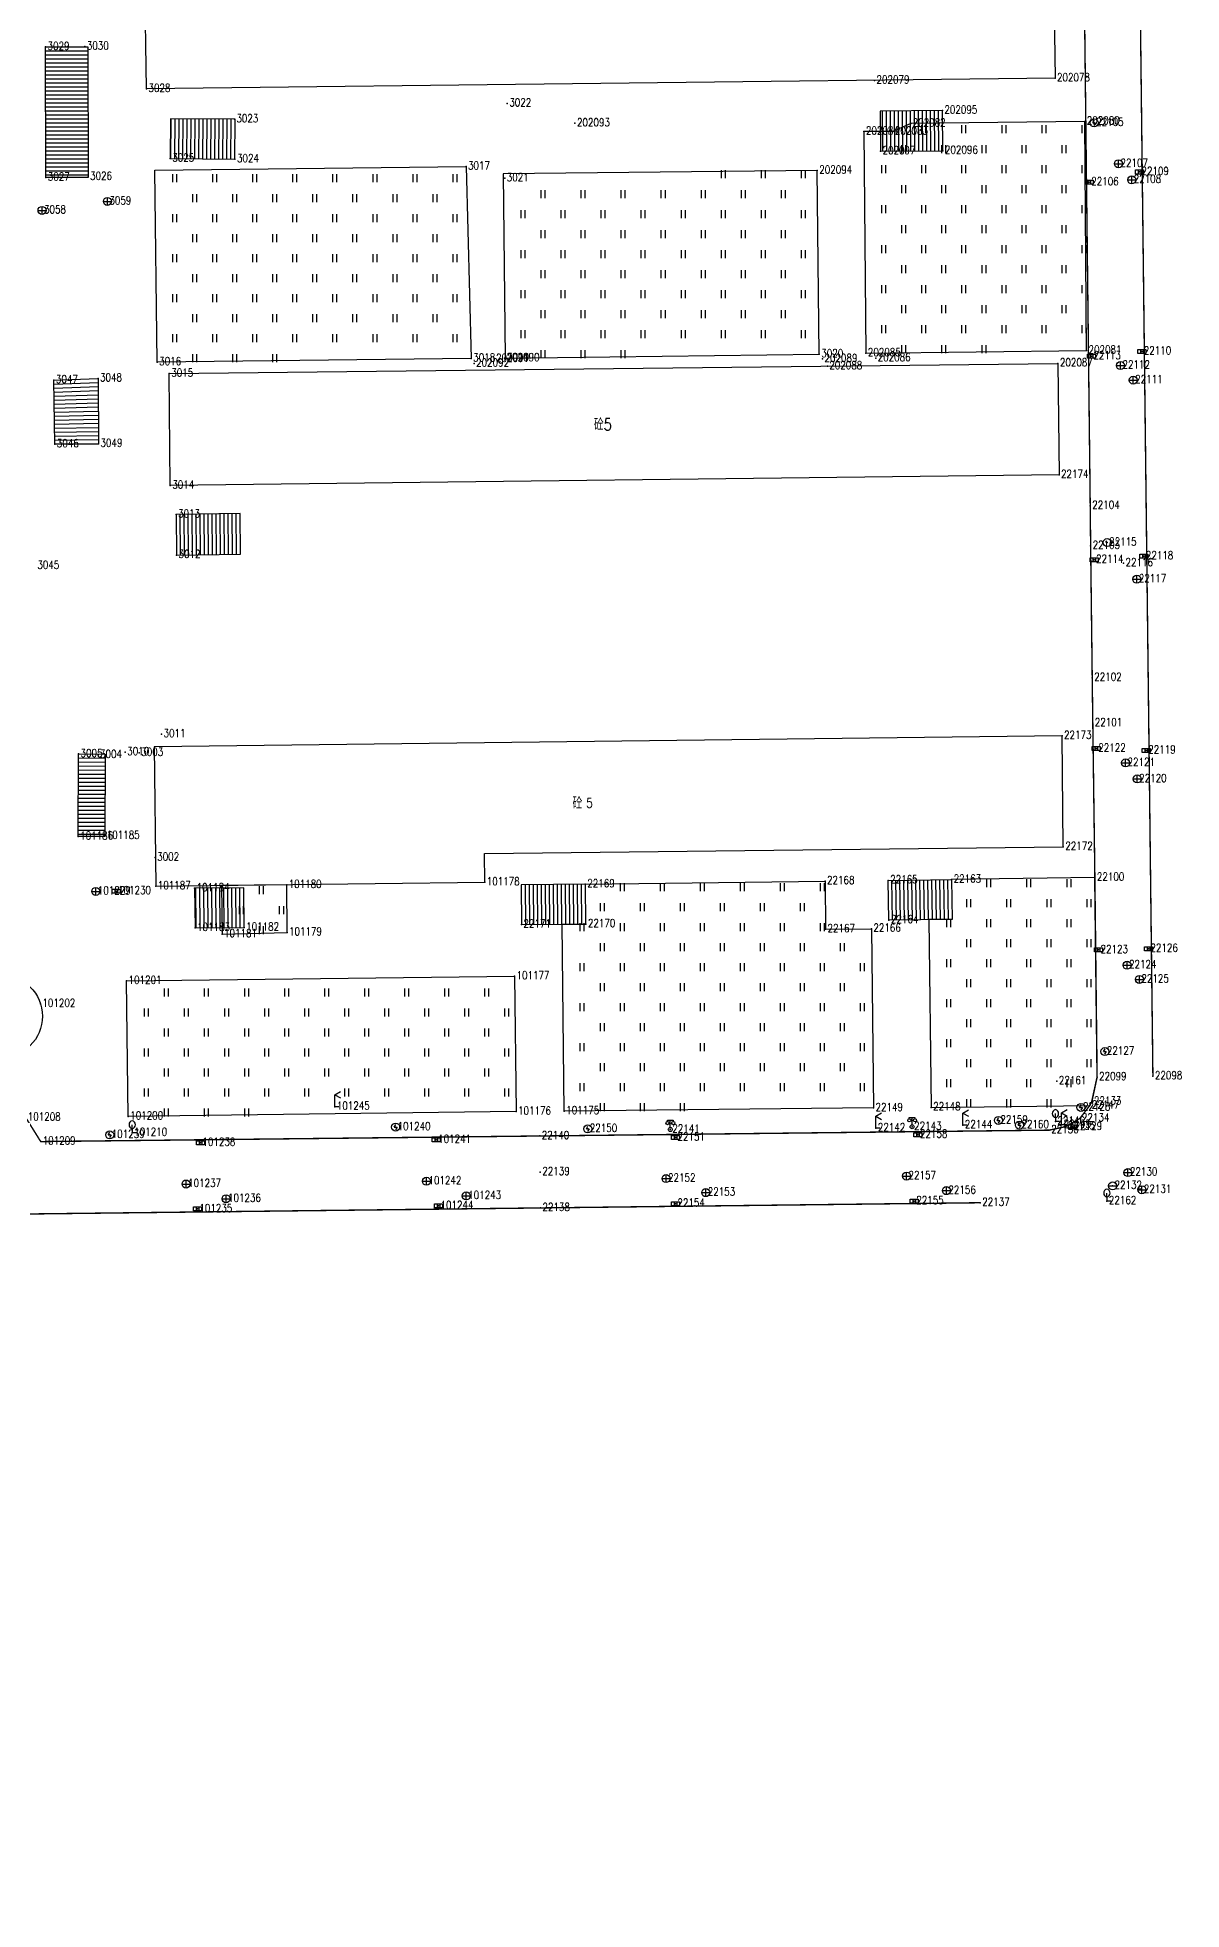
# Model space of a CAD drawing. Extents: x 953 to 1485, y 1110 to 1494.
# Drawn here: x 1342.5 to 1485.4, y 1109.8 to 1343.7 of the extents above; entities that cross this region are included whole.
import ezdxf
from ezdxf.enums import TextEntityAlignment as Align

# ---------------------------------------------------------------- set-up
doc = ezdxf.new("R2010")
doc.units = 0
doc.header["$LTSCALE"] = 0.5
doc.header["$PDSIZE"] = 0.2
doc.layers.get('0').update_dxf_attribs({"linetype": 'CONTINUOUS'})
doc.layers.add('ASSIST', color=7, linetype='CONTINUOUS', plot=False)
for name, color, linetype in [('DLDW', 11, 'CONTINUOUS'), ('DLSS', 4, 'CONTINUOUS'), ('GXYZ', 2, 'CONTINUOUS'), ('JMD', 6, 'CONTINUOUS'), ('ZBTZ', 3, 'CONTINUOUS'), ('ZDH', 1, 'CONTINUOUS')]:
    doc.layers.add(name, color=color, linetype=linetype)
doc.styles.add('HZ', font='rs.shx', dxfattribs={"width": 0.8, "bigfont": 'hztxt.shx'})
doc.linetypes.add('1161', pattern='A,0,[149,AAA.SHX,S=0.15,R=0,X=0,Y=0],-1.6', length=1.6)

# ---------------------------------------------------------------- blocks, each defined once
blk = doc.blocks.new('gc097')
for p, q in [((-0.7, 2), (-0.7, 2.3)), ((-0.7, 2.3), (0.7, 2.3)), ((0, 0.5), (0, 2.3)), ((0.7, 2.3), (0.7, 2))]:
    blk.add_line(p, q)
for centre, radius in [((-0.7, 1.6), 0.4), ((0, 0), 0.5), ((0.73, 1.6), 0.4)]:
    blk.add_circle(centre, radius)
blk = doc.blocks.new('gc143')
for p, q in [((0, 1), (0, 2)), ((0, 1), (0, 0)), ((1, 0), (0, 0))]:
    blk.add_line(p, q)
for centre, start, end in [((0.225, 2), 102.68038, 257.31962), ((-0.225, 2), 282.68038, 77.31962)]:
    blk.add_arc(centre, 1.025, start, end)
blk = doc.blocks.new('gc052')
for p, q in [((0, 3), (1.39, 3.8)), ((0, 3), (1.39, 2.2)), ((0, 0), (0, 3)), ((1, 0), (0, 0))]:
    blk.add_line(p, q)
blk = doc.blocks.new('gc042')
blk.add_line((-1, 0), (1, 0))
blk.add_circle((0, 0), 1)
blk = doc.blocks.new('gc041')
for p, q in [((-1, 0.5), (1, 0.5)), ((-1, -0.5), (-1, 0.5)), ((-0.33, 0.5), (-0.33, -0.5)), ((0.33, 0.5), (0.33, -0.5)), ((1, 0.5), (1, -0.5)), ((1, -0.5), (-1, -0.5))]:
    blk.add_line(p, q)
blk = doc.blocks.new('gc043')
for p, q in [((-1, 0), (1, 0)), ((0, -1), (0, 1))]:
    blk.add_line(p, q)
blk.add_circle((0, 0), 1)
blk = doc.blocks.new('gc050')
for p, q in [((-0.35, 0), (0.05, 0.69)), ((-0.35, 0), (0.35, 0)), ((0.35, 0), (-0.06, -0.69))]:
    blk.add_line(p, q)
blk.add_circle((0, 0), 1)
blk = doc.blocks.new('gc188')
blk.add_circle((0, 0), 1)
blk = doc.blocks.new('gc323')
at = {"flags": 128}
for points in [[(-0.5, 0), (-0.5, 2)], [(0.5, 0), (0.5, 2)]]:
    blk.add_lwpolyline(points, dxfattribs=at)

msp = doc.modelspace()

# ---------------------------------------------------------------- linework, layer by layer
at = {"layer": 'ASSIST', "linetype": 'Continuous', "flags": 128}
for points in [[(1343.55, 1326.22), (1343.52, 1342.53), (1348.8, 1342.54), (1348.83, 1326.23)], [(1359.1, 1328.58), (1367.18, 1328.5), (1367.22, 1333.49), (1359.14, 1333.56)], [(1447.83, 1329.5), (1455.62, 1329.56), (1455.58, 1334.57), (1447.79, 1334.52)], [(1344.67, 1292.89), (1344.56, 1300.9), (1350.07, 1301.11), (1350.11, 1292.94)], [(1359.88, 1279.04), (1367.88, 1279.14), (1367.82, 1284.21), (1359.82, 1284.12)], [(1347.59, 1243.86), (1347.64, 1254.18), (1350.95, 1254.16), (1350.91, 1243.85)], [(1362.19, 1232.44), (1368.32, 1232.5), (1368.27, 1237.45), (1362.14, 1237.4)], [(1402.96, 1232.88), (1411.02, 1232.93), (1410.98, 1237.9), (1402.93, 1237.84)], [(1448.78, 1238.39), (1456.71, 1238.49), (1456.77, 1233.52), (1448.84, 1233.43)]]:
    msp.add_lwpolyline(points, close=True, dxfattribs=at)
at = {"layer": 'DLSS', "linetype": 'Continuous', "const_width": 0.175, "flags": 128}
for points in [[(1480.04, 1455.48), (1480.28, 1433.69), (1479.59, 1405.43), (1481.85, 1213.92)], [(1473.21, 1355.64), (1474.02, 1285.2), (1474.07, 1280.2), (1474.27, 1263.71), (1474.34, 1258.03), (1474.6, 1238.74), (1474.88, 1213.81), (1474.23, 1210.75), (1473.97, 1210.26), (1472.73, 1208.65), (1470.95, 1207.62), (1468.9, 1207.18), (1405.25, 1206.45), (1342.91, 1205.75), (1341.04, 1208.75)], [(1460.28, 1198.11), (1405.34, 1197.46), (1185.35, 1194.86), (1181.21, 1194.7), (1178.12, 1194.63), (1169.91, 1193.95), (1160.64, 1192.83), (1153.46, 1191.63), (1141.84, 1189.13), (1126.8, 1184.82), (1111.38, 1179.02), (1097.35, 1172.43), (1084.6, 1165.25), (1072.9, 1158.29), (1053.39, 1146.69), (1039.51, 1138.39), (1032.84, 1134.46), (1024.77, 1130.12), (1023.39, 1129.44), (1014.66, 1125.38), (996.71, 1118.23), (983.05, 1114.36), (961.33, 1109.88)]]:
    msp.add_lwpolyline(points, dxfattribs=at)
at = {"layer": 'JMD', "linetype": 'Continuous'}
for p, q in [((1343.52, 1342.53), (1348.8, 1342.54)), ((1343.55, 1326.22), (1343.52, 1342.53)), ((1343.52, 1342.03), (1348.8, 1342.04)), ((1343.52, 1341.53), (1348.8, 1341.54)), ((1343.52, 1341.03), (1348.8, 1341.04)), ((1343.52, 1340.53), (1348.8, 1340.54)), ((1348.8, 1342.54), (1348.83, 1326.23)), ((1343.53, 1340.03), (1348.8, 1340.04)), ((1343.53, 1339.53), (1348.8, 1339.54)), ((1343.53, 1339.03), (1348.8, 1339.04)), ((1343.53, 1338.53), (1348.8, 1338.54)), ((1343.53, 1338.03), (1348.81, 1338.04)), ((1343.53, 1337.53), (1348.81, 1337.54)), ((1343.53, 1337.03), (1348.81, 1337.04)), ((1343.53, 1336.53), (1348.81, 1336.54)), ((1343.53, 1336.03), (1348.81, 1336.04)), ((1343.53, 1335.53), (1348.81, 1335.54)), ((1343.53, 1335.03), (1348.81, 1335.04)), ((1343.54, 1334.53), (1348.81, 1334.54)), ((1343.54, 1334.03), (1348.81, 1334.04)), ((1343.54, 1333.53), (1348.81, 1333.54)), ((1367.22, 1333.49), (1359.14, 1333.56)), ((1359.18, 1328.57), (1359.22, 1333.56)), ((1359.68, 1328.57), (1359.72, 1333.56)), ((1360.18, 1328.57), (1360.22, 1333.55)), ((1360.68, 1328.56), (1360.72, 1333.55)), ((1361.18, 1328.56), (1361.22, 1333.54)), ((1361.68, 1328.55), (1361.72, 1333.54)), ((1362.18, 1328.55), (1362.22, 1333.53)), ((1362.68, 1328.54), (1362.72, 1333.53)), ((1363.18, 1328.54), (1363.22, 1333.52)), ((1363.68, 1328.53), (1363.72, 1333.52)), ((1364.18, 1328.53), (1364.22, 1333.52)), ((1364.68, 1328.52), (1364.72, 1333.51)), ((1365.18, 1328.52), (1365.22, 1333.51)), ((1365.68, 1328.51), (1365.72, 1333.5)), ((1366.18, 1328.51), (1366.22, 1333.5)), ((1366.68, 1328.51), (1366.72, 1333.49)), ((1367.18, 1328.5), (1367.22, 1333.49)), ((1455.58, 1334.57), (1447.79, 1334.52)), ((1448.12, 1329.5), (1448.08, 1334.52)), ((1448.62, 1329.5), (1448.58, 1334.52)), ((1449.12, 1329.51), (1449.08, 1334.52)), ((1449.62, 1329.51), (1449.58, 1334.53)), ((1450.12, 1329.51), (1450.08, 1334.53)), ((1450.62, 1329.52), (1450.58, 1334.54)), ((1451.12, 1329.52), (1451.08, 1334.54)), ((1451.62, 1329.53), (1451.58, 1334.54)), ((1452.12, 1329.53), (1452.08, 1334.55)), ((1452.62, 1329.53), (1452.58, 1334.55)), ((1453.12, 1329.54), (1453.08, 1334.55)), ((1453.62, 1329.54), (1453.58, 1334.56)), ((1454.12, 1329.54), (1454.08, 1334.56)), ((1454.62, 1329.55), (1454.58, 1334.57)), ((1455.12, 1329.55), (1455.08, 1334.57)), ((1455.62, 1329.56), (1455.58, 1334.57)), ((1343.54, 1333.03), (1348.81, 1333.04)), ((1343.54, 1332.53), (1348.81, 1332.54)), ((1343.54, 1332.03), (1348.82, 1332.04)), ((1343.54, 1331.53), (1348.82, 1331.54)), ((1343.54, 1331.03), (1348.82, 1331.04)), ((1343.54, 1330.53), (1348.82, 1330.54)), ((1343.54, 1330.03), (1348.82, 1330.04)), ((1343.54, 1329.53), (1348.82, 1329.54)), ((1343.55, 1329.03), (1348.82, 1329.04)), ((1447.83, 1329.5), (1455.62, 1329.56)), ((1343.55, 1328.53), (1348.82, 1328.54)), ((1343.55, 1328.03), (1348.82, 1328.04)), ((1343.55, 1327.53), (1348.82, 1327.54)), ((1343.55, 1327.03), (1348.82, 1327.04)), ((1343.55, 1326.53), (1348.83, 1326.54)), ((1359.1, 1328.58), (1367.18, 1328.5)), ((1344.56, 1300.9), (1350.07, 1301.11)), ((1344.67, 1292.89), (1344.56, 1300.9)), ((1344.57, 1300.4), (1350.08, 1300.6)), ((1350.07, 1301.11), (1350.11, 1292.94)), ((1344.57, 1299.9), (1350.08, 1300.09)), ((1344.58, 1299.4), (1350.08, 1299.58)), ((1344.59, 1298.9), (1350.08, 1299.07)), ((1344.6, 1298.4), (1350.09, 1298.56)), ((1344.6, 1297.9), (1350.09, 1298.05)), ((1344.61, 1297.4), (1350.09, 1297.54)), ((1344.62, 1296.9), (1350.09, 1297.03)), ((1344.62, 1296.4), (1350.1, 1296.52)), ((1344.63, 1295.9), (1350.1, 1296.01)), ((1344.64, 1295.4), (1350.1, 1295.5)), ((1344.65, 1294.9), (1350.1, 1294.99)), ((1344.65, 1294.4), (1350.11, 1294.48)), ((1344.66, 1293.9), (1350.11, 1293.97)), ((1344.67, 1293.4), (1350.11, 1293.46)), ((1344.67, 1292.9), (1350.11, 1292.95)), ((1367.82, 1284.21), (1359.82, 1284.12)), ((1360.38, 1279.05), (1360.32, 1284.12)), ((1360.88, 1279.06), (1360.82, 1284.13)), ((1361.38, 1279.06), (1361.32, 1284.13)), ((1361.88, 1279.07), (1361.82, 1284.14)), ((1362.38, 1279.07), (1362.32, 1284.15)), ((1362.88, 1279.08), (1362.82, 1284.15)), ((1363.38, 1279.09), (1363.32, 1284.16)), ((1363.88, 1279.09), (1363.82, 1284.16)), ((1364.38, 1279.1), (1364.32, 1284.17)), ((1364.88, 1279.1), (1364.82, 1284.18)), ((1365.38, 1279.11), (1365.32, 1284.18)), ((1365.88, 1279.11), (1365.82, 1284.19)), ((1366.38, 1279.12), (1366.32, 1284.19)), ((1366.88, 1279.13), (1366.82, 1284.2)), ((1367.38, 1279.13), (1367.32, 1284.21)), ((1367.88, 1279.14), (1367.82, 1284.21)), ((1359.88, 1279.04), (1367.88, 1279.14)), ((1347.59, 1243.86), (1347.64, 1254.18)), ((1347.64, 1254.18), (1350.95, 1254.16)), ((1350.95, 1254.16), (1350.91, 1243.85)), ((1347.63, 1253.18), (1350.95, 1253.16)), ((1347.63, 1252.68), (1350.95, 1252.66)), ((1347.63, 1252.18), (1350.95, 1252.16)), ((1347.63, 1251.68), (1350.94, 1251.66)), ((1347.64, 1253.68), (1350.95, 1253.66)), ((1347.61, 1249.18), (1350.93, 1249.16)), ((1347.62, 1251.18), (1350.94, 1251.16)), ((1347.62, 1250.68), (1350.94, 1250.66)), ((1347.62, 1250.18), (1350.94, 1250.16)), ((1347.62, 1249.68), (1350.93, 1249.66)), ((1347.61, 1248.68), (1350.93, 1248.66)), ((1347.61, 1248.18), (1350.93, 1248.16)), ((1347.61, 1247.68), (1350.92, 1247.66)), ((1347.61, 1247.18), (1350.92, 1247.16)), ((1347.59, 1244.68), (1350.91, 1244.66)), ((1347.6, 1246.68), (1350.92, 1246.66)), ((1347.6, 1246.18), (1350.92, 1246.16)), ((1347.6, 1245.68), (1350.91, 1245.66)), ((1347.6, 1245.18), (1350.91, 1245.16)), ((1347.59, 1244.18), (1350.91, 1244.16)), ((1368.27, 1237.45), (1362.14, 1237.4)), ((1367.32, 1232.49), (1367.27, 1237.44)), ((1367.82, 1232.49), (1367.77, 1237.45)), ((1368.32, 1232.5), (1368.27, 1237.45)), ((1410.98, 1237.9), (1402.93, 1237.84)), ((1403.02, 1232.88), (1402.98, 1237.84)), ((1403.52, 1232.88), (1403.48, 1237.85)), ((1404.02, 1232.88), (1403.98, 1237.85)), ((1404.52, 1232.89), (1404.48, 1237.85)), ((1405.02, 1232.89), (1404.98, 1237.86)), ((1405.52, 1232.89), (1405.48, 1237.86)), ((1406.02, 1232.9), (1405.98, 1237.87)), ((1406.52, 1232.9), (1406.48, 1237.87)), ((1407.02, 1232.9), (1406.98, 1237.87)), ((1407.52, 1232.91), (1407.48, 1237.88)), ((1408.02, 1232.91), (1407.98, 1237.88)), ((1408.52, 1232.92), (1408.48, 1237.88)), ((1409.02, 1232.92), (1408.98, 1237.89)), ((1409.52, 1232.92), (1409.48, 1237.89)), ((1410.02, 1232.93), (1409.98, 1237.89)), ((1410.52, 1232.93), (1410.48, 1237.9)), ((1411.02, 1232.93), (1410.98, 1237.9)), ((1448.78, 1238.39), (1456.71, 1238.49)), ((1449.21, 1238.4), (1449.27, 1233.43)), ((1449.71, 1238.4), (1449.77, 1233.44)), ((1450.21, 1238.41), (1450.27, 1233.44)), ((1450.71, 1238.42), (1450.77, 1233.45)), ((1451.21, 1238.42), (1451.27, 1233.45)), ((1451.71, 1238.43), (1451.77, 1233.46)), ((1452.21, 1238.43), (1452.27, 1233.47)), ((1452.71, 1238.44), (1452.77, 1233.47)), ((1453.21, 1238.45), (1453.27, 1233.48)), ((1453.71, 1238.45), (1453.77, 1233.49)), ((1454.21, 1238.46), (1454.27, 1233.49)), ((1454.71, 1238.46), (1454.77, 1233.5)), ((1455.21, 1238.47), (1455.27, 1233.5)), ((1455.71, 1238.48), (1455.77, 1233.51)), ((1456.21, 1238.48), (1456.27, 1233.52)), ((1456.71, 1238.49), (1456.77, 1233.52)), ((1362.32, 1232.44), (1362.27, 1237.4)), ((1362.82, 1232.45), (1362.77, 1237.4)), ((1363.32, 1232.45), (1363.27, 1237.41)), ((1363.82, 1232.46), (1363.77, 1237.41)), ((1364.32, 1232.46), (1364.27, 1237.42)), ((1364.82, 1232.47), (1364.77, 1237.42)), ((1365.32, 1232.47), (1365.27, 1237.42)), ((1365.82, 1232.48), (1365.77, 1237.43)), ((1366.32, 1232.48), (1366.27, 1237.43)), ((1366.82, 1232.48), (1366.77, 1237.44)), ((1402.96, 1232.88), (1411.02, 1232.93)), ((1456.77, 1233.52), (1448.84, 1233.43)), ((1362.19, 1232.44), (1368.32, 1232.5))]:
    msp.add_line(p, q, dxfattribs=at)
at = {"layer": 'JMD', "linetype": 'Continuous', "flags": 128}
msp.add_lwpolyline([(1469.42, 1352.51), (1469.62, 1338.61), (1356.12, 1337.29), (1355.93, 1351.18)], close=True, dxfattribs=at)
for points, elevation in [([(1469.98, 1302.99), (1470.12, 1289.05), (1359.1, 1287.72), (1358.97, 1301.72)], 14.28), ([(1357.29, 1237.66), (1398.38, 1238.15), (1398.34, 1241.73), (1470.66, 1242.58), (1470.5, 1256.46), (1357.08, 1255.08)], 10.66)]:
    msp.add_lwpolyline(points, close=True, dxfattribs=dict(at, elevation=elevation))
at = {"layer": 'ZBTZ', "linetype": '1161', "flags": 128}
for points, elevation in [([(1445.99, 1304.25), (1473.56, 1304.59), (1473.34, 1333.22), (1451.59, 1332.97), (1449.38, 1331.94), (1445.75, 1331.94)], 13.81), ([(1396.04, 1327.59), (1396.69, 1303.6), (1357.46, 1303.14), (1357.17, 1327.13)], 13.97), ([(1365.56, 1231.68), (1373.68, 1231.89), (1373.64, 1237.82), (1365.51, 1237.76)], 10.21), ([(1440.89, 1238.3), (1440.95, 1232.3), (1446.68, 1232.35), (1446.95, 1209.95), (1408.31, 1209.56), (1408.07, 1232.9), (1411.02, 1232.93), (1410.98, 1237.9)], 13.62), ([(1402.1, 1226.42), (1402.29, 1209.5), (1353.84, 1208.89), (1353.64, 1225.84)], 10.39)]:
    msp.add_lwpolyline(points, close=True, dxfattribs=dict(at, elevation=elevation))
for points in [[(1400.93, 1303.64), (1440.17, 1304.13), (1439.92, 1327.08), (1400.69, 1326.66)], [(1454.15, 1210.03), (1473.97, 1210.26), (1474.23, 1210.75), (1474.88, 1213.81), (1474.6, 1238.74), (1456.71, 1238.49), (1456.77, 1233.52), (1453.87, 1233.49)]]:
    msp.add_lwpolyline(points, close=True, dxfattribs=at)
at = {"layer": 'ZBTZ', "linetype": '1161'}
msp.add_circle((1337.95, 1221.41, 10.31), 5.17, dxfattribs=at)
at = {"layer": 'ZDH', "linetype": 'Continuous'}
for p in [(1343.52, 1342.53, 19.72), (1348.42, 1342.58, 19.71), (1447.07, 1338.33, 14.33), (1469.62, 1338.61, 14.33), (1356.12, 1337.29, 14.31), (1367.1, 1333.49, 14.25), (1401.2, 1335.47, 14.3), (1455.55, 1334.57, 14.29), (1409.65, 1332.99, 17.13), (1445.75, 1331.96, 14.01), (1449.38, 1331.94, 13.94), (1451.59, 1332.97, 14.05), (1473.34, 1333.22, 13.79), (1474.51, 1333.04, 13.67), (1447.83, 1329.5, 13.93), (1455.62, 1329.56, 13.95), (1359.1, 1328.58, 14.04), (1367.18, 1328.5, 14.02), (1396.04, 1327.59, 13.97), (1439.92, 1327.08, 14.29), (1477.55, 1327.93, 13.66), (1480.17, 1326.9, 13.61), (1343.55, 1326.22, 14.01), (1348.83, 1326.31, 14.02), (1400.88, 1326.12, 14.05), (1473.9, 1325.61, 13.62), (1479.2, 1325.92, 13.65), (1343.07, 1322.1, 13.94), (1351.24, 1323.23, 13.95), (1357.46, 1303.14, 14.38), (1396.69, 1303.6, 14.37), (1397.05, 1302.96, 14.36), (1399.54, 1303.55, 14.26), (1400.86, 1303.65, 14.37), (1400.93, 1303.64, 14.37), (1440.17, 1304.13, 14.36), (1440.57, 1303.54, 14.38), (1445.99, 1304.25, 13.81), (1447.22, 1303.64, 14.27), (1469.98, 1302.99, 14.28), (1473.56, 1304.59, 13.68), (1474.16, 1303.89, 13.5), (1480.46, 1304.49, 13.51), (1344.56, 1300.9, 14.28), (1350.07, 1301.11, 14.28), (1358.97, 1301.72, 14.26), (1441.18, 1302.64, 14.29), (1477.8, 1302.72, 13.57), (1479.39, 1300.89, 13.53), (1344.67, 1292.89, 14.41), (1350.11, 1292.94, 14.41), (1470.12, 1289.05, 14.27), (1359.1, 1287.72, 14.26), (1474.02, 1285.2, 13.44), (1359.82, 1284.12, 14.26), (1474.07, 1280.2, 13.41), (1476.14, 1280.6, 13.43), (1359.88, 1279.04, 14.26), (1474.5, 1278.45, 13.39), (1478.18, 1278.02, 13.44), (1480.72, 1278.9, 13.4), (1479.84, 1276.02, 13.4), (1474.27, 1263.71, 13.33), (1358.01, 1256.65, 14.39), (1470.5, 1256.46, 14.28), (1474.34, 1258.03, 13.3), (1347.64, 1254.18, 14.24), (1350.07, 1254.05, 14.24), (1353.47, 1254.42, 14.26), (1355.22, 1254.32, 14.26), (1474.78, 1254.86, 13.29), (1481.02, 1254.62, 13.27), (1478.43, 1253.07, 13.31), (1479.89, 1251.06, 13.29), (1347.59, 1243.86, 10.21), (1350.91, 1243.95, 10.24), (1470.66, 1242.58, 14.29), (1357.21, 1241.23, 14.26), (1357.29, 1237.66, 10.66), (1373.64, 1237.82, 10.62), (1398.38, 1238.15, 10.67), (1410.94, 1237.9, 12.56), (1440.89, 1238.3, 13.62), (1448.78, 1238.39, 14.27), (1456.71, 1238.49, 13.84), (1474.6, 1238.74, 13.21), (1349.79, 1237.01, 10.19), (1352.32, 1237.05, 10.18), (1362.14, 1237.4, 10.66), (1402.96, 1232.88, 14.26), (1411.02, 1232.93, 12.57), (1448.88, 1233.43, 13.69), (1362.19, 1232.44, 10.23), (1365.56, 1231.68, 10.21), (1368.32, 1232.5, 10.15), (1373.68, 1231.89, 10.2), (1440.95, 1232.3, 13.63), (1446.68, 1232.35, 13.62), (1475.06, 1229.69, 13.15), (1481.29, 1229.85, 13.15), (1353.64, 1225.84, 10.28), (1402.1, 1226.42, 10.39), (1478.62, 1227.79, 13.18), (1480.16, 1226.01, 13.16), (1342.88, 1222.97, 10.31), (1475.85, 1217, 13.09), (1469.85, 1213.3, 13.05), (1474.88, 1213.81, 13.07), (1481.85, 1213.92, 13.09), (1379.65, 1210.11, 11.15), (1402.29, 1209.5, 11.57), (1408.31, 1209.56, 11.7), (1446.95, 1209.95, 12.48), (1454.15, 1210.03, 12.65), (1472.86, 1210.02, 12.97), (1473.97, 1210.26, 12.95), (1474.23, 1210.75, 12.92), (1353.84, 1208.89, 10.56), (1387.25, 1207.56, 11.3), (1411.25, 1207.34, 11.75), (1421.56, 1207.26, 11.97), (1447.24, 1207.43, 12.49), (1451.77, 1207.6, 12.59), (1458.11, 1207.81, 12.75), (1462.55, 1208.4, 12.84), (1465.18, 1207.82, 12.88), (1468.9, 1207.18, 12.81), (1469.67, 1208.24, 12.92), (1470.44, 1207.84, 12.97), (1470.95, 1207.62, 12.85), (1471.82, 1207.58, 12.87), (1472.73, 1208.65, 12.9), (1342.91, 1205.75, 10.24), (1351.53, 1206.59, 10.55), (1354.34, 1206.86, 10.6), (1362.86, 1205.61, 10.64), (1392.31, 1205.98, 11.21), (1405.25, 1206.45, 11.48), (1422.21, 1206.26, 11.84), (1452.5, 1206.61, 12.44), (1361.07, 1200.45, 10.65), (1391.1, 1200.8, 11.26), (1405.32, 1201.95, 11.56), (1421.03, 1201.12, 11.86), (1451.07, 1201.44, 12.47), (1476.81, 1200.22, 13.06), (1478.73, 1201.88, 13.1), (1366.06, 1198.6, 10.73), (1392.6, 1197.71, 11.22), (1396.06, 1198.96, 11.32), (1422.2, 1197.99, 11.83), (1425.99, 1199.37, 11.95), (1452.04, 1198.31, 12.39), (1456.05, 1199.62, 12.53), (1460.28, 1198.11, 12.57), (1476.1, 1198.32, 13.4), (1480.47, 1199.74, 13.14), (1362.48, 1197.33, 10.63), (1405.34, 1197.46, 11.46)]:
    msp.add_point(p, dxfattribs=at)

# ---------------------------------------------------------------- block references
at = {"layer": 'DLDW', "linetype": 'Continuous', "xscale": 0.5, "yscale": 0.5}
for p in [(1421.56, 1207.26, 11.97), (1451.77, 1207.6, 12.59)]:
    msp.add_blockref('gc097', p, dxfattribs=at)
at = {"layer": 'DLSS', "linetype": 'Continuous', "xscale": 0.5, "yscale": 0.5}
for p in [(1379.65, 1210.11, 11.15), (1458.11, 1207.81, 12.75), (1470.44, 1207.84, 12.97), (1447.24, 1207.43, 12.49)]:
    msp.add_blockref('gc052', p, dxfattribs=at)
at = {"layer": 'GXYZ', "linetype": 'Continuous', "xscale": 0.5, "yscale": 0.5}
for name, p in [('gc050', (1474.51, 1333.04, 13.67)), ('gc043', (1477.55, 1327.93, 13.66)), ('gc043', (1479.2, 1325.92, 13.65)), ('gc041', (1480.17, 1326.9, 13.61)), ('gc041', (1473.9, 1325.61, 13.62)), ('gc043', (1343.07, 1322.1, 13.94)), ('gc043', (1351.24, 1323.23, 13.95)), ('gc041', (1474.16, 1303.89, 13.5)), ('gc043', (1477.8, 1302.72, 13.57)), ('gc041', (1480.46, 1304.49, 13.51)), ('gc043', (1479.39, 1300.89, 13.53)), ('gc188', (1476.14, 1280.6, 13.43)), ('gc041', (1474.5, 1278.45, 13.39)), ('gc041', (1480.72, 1278.9, 13.4)), ('gc043', (1479.84, 1276.02, 13.4)), ('gc041', (1474.78, 1254.86, 13.29)), ('gc041', (1481.02, 1254.62, 13.27)), ('gc043', (1478.43, 1253.07, 13.31)), ('gc043', (1479.89, 1251.06, 13.29)), ('gc043', (1349.79, 1237.01, 10.19)), ('gc041', (1352.32, 1237.05, 10.18)), ('gc041', (1475.06, 1229.69, 13.15)), ('gc043', (1478.62, 1227.79, 13.18)), ('gc041', (1481.29, 1229.85, 13.15)), ('gc043', (1480.16, 1226.01, 13.16)), ('gc050', (1475.85, 1217, 13.09)), ('gc050', (1472.86, 1210.02, 12.97)), ('gc050', (1351.53, 1206.59, 10.55)), ('gc050', (1387.25, 1207.56, 11.3)), ('gc050', (1411.25, 1207.34, 11.75)), ('gc050', (1462.55, 1208.4, 12.84)), ('gc050', (1465.18, 1207.82, 12.88)), ('gc041', (1471.82, 1207.58, 12.87)), ('gc041', (1362.86, 1205.61, 10.64)), ('gc041', (1392.31, 1205.98, 11.21)), ('gc041', (1422.21, 1206.26, 11.84)), ('gc041', (1452.5, 1206.61, 12.44)), ('gc043', (1478.73, 1201.88, 13.1)), ('gc043', (1361.07, 1200.45, 10.65)), ('gc043', (1391.1, 1200.8, 11.26)), ('gc043', (1421.03, 1201.12, 11.86)), ('gc043', (1451.07, 1201.44, 12.47)), ('gc043', (1456.05, 1199.62, 12.53)), ('gc042', (1476.81, 1200.22, 13.06)), ('gc043', (1480.47, 1199.74, 13.14)), ('gc043', (1366.06, 1198.6, 10.73)), ('gc041', (1392.6, 1197.71, 11.22)), ('gc043', (1396.06, 1198.96, 11.32)), ('gc041', (1422.2, 1197.99, 11.83)), ('gc043', (1425.99, 1199.37, 11.95)), ('gc041', (1452.04, 1198.31, 12.39)), ('gc041', (1362.48, 1197.33, 10.63))]:
    msp.add_blockref(name, p, dxfattribs=at)
at = {"layer": 'ZBTZ', "linetype": 'Continuous', "xscale": 0.5, "yscale": 0.5}
for name, p in [('gc323', (1453.25, 1331.75)), ('gc323', (1458.25, 1331.75)), ('gc323', (1463.25, 1331.75)), ('gc323', (1468.25, 1331.75)), ('gc323', (1473.25, 1331.75)), ('gc323', (1450.75, 1329.25)), ('gc323', (1455.75, 1329.25)), ('gc323', (1460.75, 1329.25)), ('gc323', (1465.75, 1329.25)), ('gc323', (1470.75, 1329.25)), ('gc323', (1359.67, 1325.64)), ('gc323', (1364.67, 1325.64)), ('gc323', (1369.67, 1325.64)), ('gc323', (1374.67, 1325.64)), ('gc323', (1379.67, 1325.64)), ('gc323', (1384.67, 1325.64)), ('gc323', (1389.67, 1325.64)), ('gc323', (1394.67, 1325.64)), ('gc323', (1428.19, 1326.14)), ('gc323', (1433.19, 1326.14)), ('gc323', (1438.19, 1326.14)), ('gc323', (1448.25, 1326.75)), ('gc323', (1453.25, 1326.75)), ('gc323', (1458.25, 1326.75)), ('gc323', (1463.25, 1326.75)), ('gc323', (1468.25, 1326.75)), ('gc323', (1473.25, 1326.75)), ('gc323', (1362.17, 1323.14)), ('gc323', (1367.17, 1323.14)), ('gc323', (1372.17, 1323.14)), ('gc323', (1377.17, 1323.14)), ('gc323', (1382.17, 1323.14)), ('gc323', (1387.17, 1323.14)), ('gc323', (1392.17, 1323.14)), ('gc323', (1405.69, 1323.64)), ('gc323', (1410.69, 1323.64)), ('gc323', (1415.69, 1323.64)), ('gc323', (1420.69, 1323.64)), ('gc323', (1425.69, 1323.64)), ('gc323', (1430.69, 1323.64)), ('gc323', (1435.69, 1323.64)), ('gc323', (1450.75, 1324.25)), ('gc323', (1455.75, 1324.25)), ('gc323', (1460.75, 1324.25)), ('gc323', (1465.75, 1324.25)), ('gc323', (1470.75, 1324.25)), ('gc323', (1403.19, 1321.14)), ('gc323', (1408.19, 1321.14)), ('gc323', (1413.19, 1321.14)), ('gc323', (1418.19, 1321.14)), ('gc323', (1423.19, 1321.14)), ('gc323', (1428.19, 1321.14)), ('gc323', (1433.19, 1321.14)), ('gc323', (1438.19, 1321.14)), ('gc323', (1448.25, 1321.75)), ('gc323', (1453.25, 1321.75)), ('gc323', (1458.25, 1321.75)), ('gc323', (1463.25, 1321.75)), ('gc323', (1468.25, 1321.75)), ('gc323', (1473.25, 1321.75)), ('gc323', (1359.67, 1320.64)), ('gc323', (1364.67, 1320.64)), ('gc323', (1369.67, 1320.64)), ('gc323', (1374.67, 1320.64)), ('gc323', (1379.67, 1320.64)), ('gc323', (1384.67, 1320.64)), ('gc323', (1389.67, 1320.64)), ('gc323', (1394.67, 1320.64)), ('gc323', (1405.69, 1318.64)), ('gc323', (1410.69, 1318.64)), ('gc323', (1415.69, 1318.64)), ('gc323', (1420.69, 1318.64)), ('gc323', (1425.69, 1318.64)), ('gc323', (1430.69, 1318.64)), ('gc323', (1435.69, 1318.64)), ('gc323', (1450.75, 1319.25)), ('gc323', (1455.75, 1319.25)), ('gc323', (1460.75, 1319.25)), ('gc323', (1465.75, 1319.25)), ('gc323', (1470.75, 1319.25)), ('gc323', (1362.17, 1318.14)), ('gc323', (1367.17, 1318.14)), ('gc323', (1372.17, 1318.14)), ('gc323', (1377.17, 1318.14)), ('gc323', (1382.17, 1318.14)), ('gc323', (1387.17, 1318.14)), ('gc323', (1392.17, 1318.14)), ('gc323', (1403.19, 1316.14)), ('gc323', (1408.19, 1316.14)), ('gc323', (1413.19, 1316.14)), ('gc323', (1418.19, 1316.14)), ('gc323', (1423.19, 1316.14)), ('gc323', (1428.19, 1316.14)), ('gc323', (1433.19, 1316.14)), ('gc323', (1438.19, 1316.14)), ('gc323', (1448.25, 1316.75)), ('gc323', (1453.25, 1316.75)), ('gc323', (1458.25, 1316.75)), ('gc323', (1463.25, 1316.75)), ('gc323', (1468.25, 1316.75)), ('gc323', (1473.25, 1316.75)), ('gc323', (1359.67, 1315.64)), ('gc323', (1364.67, 1315.64)), ('gc323', (1369.67, 1315.64)), ('gc323', (1374.67, 1315.64)), ('gc323', (1379.67, 1315.64)), ('gc323', (1384.67, 1315.64)), ('gc323', (1389.67, 1315.64)), ('gc323', (1394.67, 1315.64)), ('gc323', (1405.69, 1313.64)), ('gc323', (1410.69, 1313.64)), ('gc323', (1415.69, 1313.64)), ('gc323', (1420.69, 1313.64)), ('gc323', (1425.69, 1313.64)), ('gc323', (1430.69, 1313.64)), ('gc323', (1435.69, 1313.64)), ('gc323', (1450.75, 1314.25)), ('gc323', (1455.75, 1314.25)), ('gc323', (1460.75, 1314.25)), ('gc323', (1465.75, 1314.25)), ('gc323', (1470.75, 1314.25)), ('gc323', (1362.17, 1313.14)), ('gc323', (1367.17, 1313.14)), ('gc323', (1372.17, 1313.14)), ('gc323', (1377.17, 1313.14)), ('gc323', (1382.17, 1313.14)), ('gc323', (1387.17, 1313.14)), ('gc323', (1392.17, 1313.14)), ('gc323', (1448.25, 1311.75)), ('gc323', (1453.25, 1311.75)), ('gc323', (1458.25, 1311.75)), ('gc323', (1463.25, 1311.75)), ('gc323', (1468.25, 1311.75)), ('gc323', (1473.25, 1311.75)), ('gc323', (1359.67, 1310.64)), ('gc323', (1364.67, 1310.64)), ('gc323', (1369.67, 1310.64)), ('gc323', (1374.67, 1310.64)), ('gc323', (1379.67, 1310.64)), ('gc323', (1384.67, 1310.64)), ('gc323', (1389.67, 1310.64)), ('gc323', (1394.67, 1310.64)), ('gc323', (1403.19, 1311.14)), ('gc323', (1408.19, 1311.14)), ('gc323', (1413.19, 1311.14)), ('gc323', (1418.19, 1311.14)), ('gc323', (1423.19, 1311.14)), ('gc323', (1428.19, 1311.14)), ('gc323', (1433.19, 1311.14)), ('gc323', (1438.19, 1311.14)), ('gc323', (1450.75, 1309.25)), ('gc323', (1455.75, 1309.25)), ('gc323', (1460.75, 1309.25)), ('gc323', (1465.75, 1309.25)), ('gc323', (1470.75, 1309.25)), ('gc323', (1362.17, 1308.14)), ('gc323', (1367.17, 1308.14)), ('gc323', (1372.17, 1308.14)), ('gc323', (1377.17, 1308.14)), ('gc323', (1382.17, 1308.14)), ('gc323', (1387.17, 1308.14)), ('gc323', (1392.17, 1308.14)), ('gc323', (1405.69, 1308.64)), ('gc323', (1410.69, 1308.64)), ('gc323', (1415.69, 1308.64)), ('gc323', (1420.69, 1308.64)), ('gc323', (1425.69, 1308.64)), ('gc323', (1430.69, 1308.64)), ('gc323', (1435.69, 1308.64)), ('gc323', (1448.25, 1306.75)), ('gc323', (1453.25, 1306.75)), ('gc323', (1458.25, 1306.75)), ('gc323', (1463.25, 1306.75)), ('gc323', (1468.25, 1306.75)), ('gc323', (1473.25, 1306.75)), ('gc323', (1359.67, 1305.64)), ('gc323', (1364.67, 1305.64)), ('gc323', (1369.67, 1305.64)), ('gc323', (1374.67, 1305.64)), ('gc323', (1379.67, 1305.64)), ('gc323', (1384.67, 1305.64)), ('gc323', (1389.67, 1305.64)), ('gc323', (1394.67, 1305.64)), ('gc323', (1403.19, 1306.14)), ('gc323', (1408.19, 1306.14)), ('gc323', (1413.19, 1306.14)), ('gc323', (1418.19, 1306.14)), ('gc323', (1423.19, 1306.14)), ('gc323', (1428.19, 1306.14)), ('gc323', (1433.19, 1306.14)), ('gc323', (1438.19, 1306.14)), ('gc323', (1362.17, 1303.14)), ('gc323', (1367.17, 1303.14)), ('gc323', (1372.17, 1303.14)), ('gc323', (1405.69, 1303.64)), ('gc323', (1410.69, 1303.64)), ('gc323', (1415.69, 1303.64)), ('gc323', (1450.75, 1304.25)), ('gc323', (1455.75, 1304.25)), ('gc323', (1460.75, 1304.25)), ('gc323', (1370.51, 1236.68)), ('gc323', (1415.57, 1237.06)), ('gc323', (1420.57, 1237.06)), ('gc323', (1425.57, 1237.06)), ('gc323', (1430.57, 1237.06)), ('gc323', (1435.57, 1237.06)), ('gc323', (1440.57, 1237.06)), ('gc323', (1461.37, 1237.53)), ('gc323', (1466.37, 1237.53)), ('gc323', (1471.37, 1237.53)), ('gc323', (1368.01, 1234.18)), ('gc323', (1373.01, 1234.18)), ('gc323', (1413.07, 1234.56)), ('gc323', (1418.07, 1234.56)), ('gc323', (1423.07, 1234.56)), ('gc323', (1428.07, 1234.56)), ('gc323', (1433.07, 1234.56)), ('gc323', (1438.07, 1234.56)), ('gc323', (1458.87, 1235.03)), ('gc323', (1463.87, 1235.03)), ('gc323', (1468.87, 1235.03)), ('gc323', (1473.87, 1235.03)), ('gc323', (1410.57, 1232.06)), ('gc323', (1415.57, 1232.06)), ('gc323', (1420.57, 1232.06)), ('gc323', (1425.57, 1232.06)), ('gc323', (1430.57, 1232.06)), ('gc323', (1435.57, 1232.06)), ('gc323', (1440.57, 1232.06)), ('gc323', (1456.37, 1232.53)), ('gc323', (1461.37, 1232.53)), ('gc323', (1466.37, 1232.53)), ('gc323', (1471.37, 1232.53)), ('gc323', (1370.51, 1231.68)), ('gc323', (1413.07, 1229.56)), ('gc323', (1418.07, 1229.56)), ('gc323', (1423.07, 1229.56)), ('gc323', (1428.07, 1229.56)), ('gc323', (1433.07, 1229.56)), ('gc323', (1438.07, 1229.56)), ('gc323', (1443.07, 1229.56)), ('gc323', (1458.87, 1230.03)), ('gc323', (1463.87, 1230.03)), ('gc323', (1468.87, 1230.03)), ('gc323', (1473.87, 1230.03)), ('gc323', (1456.37, 1227.53)), ('gc323', (1461.37, 1227.53)), ('gc323', (1466.37, 1227.53)), ('gc323', (1471.37, 1227.53)), ('gc323', (1410.57, 1227.06)), ('gc323', (1415.57, 1227.06)), ('gc323', (1420.57, 1227.06)), ('gc323', (1425.57, 1227.06)), ('gc323', (1430.57, 1227.06)), ('gc323', (1435.57, 1227.06)), ('gc323', (1440.57, 1227.06)), ('gc323', (1445.57, 1227.06)), ('gc323', (1458.87, 1225.03)), ('gc323', (1463.87, 1225.03)), ('gc323', (1468.87, 1225.03)), ('gc323', (1473.87, 1225.03)), ('gc323', (1358.64, 1223.89)), ('gc323', (1363.64, 1223.89)), ('gc323', (1368.64, 1223.89)), ('gc323', (1373.64, 1223.89)), ('gc323', (1378.64, 1223.89)), ('gc323', (1383.64, 1223.89)), ('gc323', (1388.64, 1223.89)), ('gc323', (1393.64, 1223.89)), ('gc323', (1398.64, 1223.89)), ('gc323', (1413.07, 1224.56)), ('gc323', (1418.07, 1224.56)), ('gc323', (1423.07, 1224.56)), ('gc323', (1428.07, 1224.56)), ('gc323', (1433.07, 1224.56)), ('gc323', (1438.07, 1224.56)), ('gc323', (1443.07, 1224.56)), ('gc323', (1456.37, 1222.53)), ('gc323', (1461.37, 1222.53)), ('gc323', (1466.37, 1222.53)), ('gc323', (1471.37, 1222.53)), ('gc323', (1356.14, 1221.39)), ('gc323', (1361.14, 1221.39)), ('gc323', (1366.14, 1221.39)), ('gc323', (1371.14, 1221.39)), ('gc323', (1376.14, 1221.39)), ('gc323', (1381.14, 1221.39)), ('gc323', (1386.14, 1221.39)), ('gc323', (1391.14, 1221.39)), ('gc323', (1396.14, 1221.39)), ('gc323', (1401.14, 1221.39)), ('gc323', (1410.57, 1222.06)), ('gc323', (1415.57, 1222.06)), ('gc323', (1420.57, 1222.06)), ('gc323', (1425.57, 1222.06)), ('gc323', (1430.57, 1222.06)), ('gc323', (1435.57, 1222.06)), ('gc323', (1440.57, 1222.06)), ('gc323', (1445.57, 1222.06)), ('gc323', (1358.64, 1218.89)), ('gc323', (1363.64, 1218.89)), ('gc323', (1368.64, 1218.89)), ('gc323', (1373.64, 1218.89)), ('gc323', (1378.64, 1218.89)), ('gc323', (1383.64, 1218.89)), ('gc323', (1388.64, 1218.89)), ('gc323', (1393.64, 1218.89)), ('gc323', (1398.64, 1218.89)), ('gc323', (1413.07, 1219.56)), ('gc323', (1418.07, 1219.56)), ('gc323', (1423.07, 1219.56)), ('gc323', (1428.07, 1219.56)), ('gc323', (1433.07, 1219.56)), ('gc323', (1438.07, 1219.56)), ('gc323', (1443.07, 1219.56)), ('gc323', (1458.87, 1220.03)), ('gc323', (1463.87, 1220.03)), ('gc323', (1468.87, 1220.03)), ('gc323', (1473.87, 1220.03)), ('gc323', (1356.14, 1216.39)), ('gc323', (1361.14, 1216.39)), ('gc323', (1366.14, 1216.39)), ('gc323', (1371.14, 1216.39)), ('gc323', (1376.14, 1216.39)), ('gc323', (1381.14, 1216.39)), ('gc323', (1386.14, 1216.39)), ('gc323', (1391.14, 1216.39)), ('gc323', (1396.14, 1216.39)), ('gc323', (1401.14, 1216.39)), ('gc323', (1410.57, 1217.06)), ('gc323', (1415.57, 1217.06)), ('gc323', (1420.57, 1217.06)), ('gc323', (1425.57, 1217.06)), ('gc323', (1430.57, 1217.06)), ('gc323', (1435.57, 1217.06)), ('gc323', (1440.57, 1217.06)), ('gc323', (1445.57, 1217.06)), ('gc323', (1456.37, 1217.53)), ('gc323', (1461.37, 1217.53)), ('gc323', (1466.37, 1217.53)), ('gc323', (1471.37, 1217.53)), ('gc323', (1358.64, 1213.89)), ('gc323', (1363.64, 1213.89)), ('gc323', (1368.64, 1213.89)), ('gc323', (1373.64, 1213.89)), ('gc323', (1378.64, 1213.89)), ('gc323', (1383.64, 1213.89)), ('gc323', (1388.64, 1213.89)), ('gc323', (1393.64, 1213.89)), ('gc323', (1398.64, 1213.89)), ('gc323', (1413.07, 1214.56)), ('gc323', (1418.07, 1214.56)), ('gc323', (1423.07, 1214.56)), ('gc323', (1428.07, 1214.56)), ('gc323', (1433.07, 1214.56)), ('gc323', (1438.07, 1214.56)), ('gc323', (1443.07, 1214.56)), ('gc323', (1458.87, 1215.03)), ('gc323', (1463.87, 1215.03)), ('gc323', (1468.87, 1215.03)), ('gc323', (1473.87, 1215.03)), ('gc323', (1356.14, 1211.39)), ('gc323', (1361.14, 1211.39)), ('gc323', (1366.14, 1211.39)), ('gc323', (1371.14, 1211.39)), ('gc323', (1376.14, 1211.39)), ('gc323', (1381.14, 1211.39)), ('gc323', (1386.14, 1211.39)), ('gc323', (1391.14, 1211.39)), ('gc323', (1396.14, 1211.39)), ('gc323', (1401.14, 1211.39)), ('gc323', (1410.57, 1212.06)), ('gc323', (1415.57, 1212.06)), ('gc323', (1420.57, 1212.06)), ('gc323', (1425.57, 1212.06)), ('gc323', (1430.57, 1212.06)), ('gc323', (1435.57, 1212.06)), ('gc323', (1440.57, 1212.06)), ('gc323', (1445.57, 1212.06)), ('gc323', (1456.37, 1212.53)), ('gc323', (1461.37, 1212.53)), ('gc323', (1466.37, 1212.53)), ('gc323', (1471.37, 1212.53)), ('gc323', (1358.64, 1208.89)), ('gc323', (1363.64, 1208.89)), ('gc323', (1368.64, 1208.89)), ('gc323', (1413.07, 1209.56)), ('gc323', (1418.07, 1209.56)), ('gc323', (1423.07, 1209.56)), ('gc323', (1458.87, 1210.03)), ('gc323', (1463.87, 1210.03)), ('gc323', (1468.87, 1210.03)), ('gc143', (1469.67, 1208.24, 12.92)), ('gc143', (1354.34, 1206.86, 10.6)), ('gc143', (1476.1, 1198.32, 13.4))]:
    msp.add_blockref(name, p, dxfattribs=at)

# ---------------------------------------------------------------- texts
at = {"layer": 'JMD', "linetype": 'Continuous', "style": 'HZ', "width": 0.8}
for s, p in [('砼5', (1414.26, 1295.37)), ('砼', (1410.56, 1248.06))]:
    msp.add_text(s, height=1.5, dxfattribs=at).set_placement(p, align=Align.MIDDLE_RIGHT)
msp.add_text('5', height=1.2, dxfattribs=at).set_placement((1411.06, 1248.06), align=Align.MIDDLE_LEFT)
at = {"layer": 'ZDH', "linetype": 'Continuous', "style": 'HZ', "width": 0.8}
for s, p in [('3029', (1343.77, 1342.15, 19.72)), ('3030', (1348.67, 1342.2, 19.71)), ('202079', (1447.32, 1337.96, 14.33)), ('202078', (1469.87, 1338.24, 14.33)), ('3028', (1356.37, 1336.91, 14.31)), ('3022', (1401.45, 1335.1, 14.3)), ('3023', (1367.35, 1333.11, 14.25)), ('202093', (1409.9, 1332.61, 17.13)), ('202082', (1451.84, 1332.6, 14.05)), ('202095', (1455.8, 1334.2, 14.29)), ('202080', (1473.59, 1332.85, 13.79)), ('22105', (1474.76, 1332.66, 13.67)), ('202084', (1446, 1331.58, 14.01)), ('202083', (1449.63, 1331.57, 13.94)), ('3025', (1359.35, 1328.2, 14.04)), ('3024', (1367.43, 1328.13, 14.02)), ('202097', (1448.08, 1329.12, 13.93)), ('202096', (1455.87, 1329.18, 13.95)), ('3027', (1343.8, 1325.84, 14.01)), ('3026', (1349.08, 1325.93, 14.02)), ('3017', (1396.29, 1327.21, 13.97)), ('3021', (1401.13, 1325.74, 14.05)), ('202094', (1440.17, 1326.7, 14.29)), ('22107', (1477.8, 1327.56, 13.66)), ('22108', (1479.45, 1325.55, 13.65)), ('22109', (1480.42, 1326.53, 13.61)), ('22106', (1474.15, 1325.24, 13.62)), ('3058', (1343.32, 1321.73, 13.94)), ('3059', (1351.49, 1322.85, 13.95)), ('3016', (1357.71, 1302.77, 14.38)), ('3018', (1396.94, 1303.23, 14.37)), ('202092', (1397.3, 1302.58, 14.36)), ('202091', (1399.79, 1303.18, 14.26)), ('202090', (1401.11, 1303.27, 14.37)), ('3019', (1401.18, 1303.27, 14.37)), ('3020', (1440.42, 1303.76, 14.36)), ('202089', (1440.82, 1303.16, 14.38)), ('202088', (1441.43, 1302.27, 14.29)), ('202085', (1446.24, 1303.88, 13.81)), ('202086', (1447.47, 1303.27, 14.27)), ('202087', (1470.23, 1302.62, 14.28)), ('202081', (1473.81, 1304.21, 13.68)), ('22113', (1474.41, 1303.51, 13.5)), ('22112', (1478.05, 1302.35, 13.57)), ('22110', (1480.71, 1304.11, 13.51)), ('3047', (1344.81, 1300.53, 14.28)), ('3048', (1350.32, 1300.74, 14.28)), ('3015', (1359.22, 1301.34, 14.26)), ('22111', (1479.64, 1300.52, 13.53)), ('3046', (1344.92, 1292.52, 14.41)), ('3049', (1350.37, 1292.57, 14.41)), ('22174', (1470.37, 1288.68, 14.27)), ('3014', (1359.35, 1287.34, 14.26)), ('3013', (1360.07, 1283.74, 14.26)), ('22104', (1474.27, 1284.82, 13.44)), ('3012', (1360.13, 1278.67, 14.26)), ('22103', (1474.32, 1279.82, 13.41)), ('22115', (1476.39, 1280.22, 13.43)), ('3045', (1342.49, 1277.32, 14.34)), ('22114', (1474.75, 1278.08, 13.39)), ('22116', (1478.43, 1277.64, 13.44)), ('22118', (1480.97, 1278.52, 13.4)), ('22117', (1480.09, 1275.64, 13.4)), ('22102', (1474.52, 1263.33, 13.33)), ('22101', (1474.59, 1257.66, 13.3)), ('3011', (1358.26, 1256.28, 14.39)), ('22173', (1470.75, 1256.08, 14.28)), ('3005', (1347.89, 1253.8, 14.24)), ('3004', (1350.32, 1253.68, 14.24)), ('3010', (1353.72, 1254.04, 14.26)), ('3003', (1355.47, 1253.95, 14.26)), ('22122', (1475.03, 1254.48, 13.29)), ('22119', (1481.27, 1254.25, 13.27)), ('22121', (1478.68, 1252.69, 13.31)), ('22120', (1480.14, 1250.68, 13.29)), ('101186', (1347.84, 1243.49, 10.21)), ('101185', (1351.16, 1243.58, 10.24)), ('22172', (1470.91, 1242.21, 14.29)), ('3002', (1357.46, 1240.86, 14.26)), ('101229', (1350.04, 1236.63, 10.19)), ('101230', (1352.57, 1236.68, 10.18)), ('101187', (1357.54, 1237.29, 10.66)), ('101184', (1362.39, 1237.02, 10.66)), ('101180', (1373.89, 1237.45, 10.62)), ('101178', (1398.63, 1237.77, 10.67)), ('22169', (1411.19, 1237.53, 12.56)), ('22168', (1441.14, 1237.93, 13.62)), ('22165', (1449.03, 1238.02, 14.27)), ('22163', (1456.96, 1238.11, 13.84)), ('22100', (1474.85, 1238.36, 13.21)), ('101183', (1362.44, 1232.07, 10.23)), ('101182', (1368.57, 1232.12, 10.15)), ('22171', (1403.21, 1232.5, 14.26)), ('22170', (1411.27, 1232.56, 12.57)), ('22167', (1441.2, 1231.92, 13.63)), ('22166', (1446.93, 1231.98, 13.62)), ('22164', (1449.13, 1233.05, 13.69)), ('101181', (1365.81, 1231.31, 10.21)), ('101179', (1373.93, 1231.52, 10.2)), ('22126', (1481.54, 1229.47, 13.15)), ('22123', (1475.31, 1229.31, 13.15)), ('22124', (1478.87, 1227.42, 13.18)), ('101201', (1353.89, 1225.46, 10.28)), ('101177', (1402.35, 1226.04, 10.39)), ('22125', (1480.41, 1225.64, 13.16)), ('101202', (1343.12, 1222.59, 10.31)), ('22127', (1476.1, 1216.63, 13.09)), ('22099', (1475.13, 1213.43, 13.07)), ('22098', (1482.1, 1213.54, 13.09)), ('22161', (1470.1, 1212.92, 13.05)), ('101208', (1341.29, 1208.37, 10.34)), ('101200', (1354.09, 1208.52, 10.56)), ('101245', (1379.9, 1209.74, 11.15)), ('101176', (1402.54, 1209.12, 11.57)), ('101175', (1408.56, 1209.19, 11.7)), ('22149', (1447.2, 1209.57, 12.48)), ('22148', (1454.4, 1209.66, 12.65)), ('22128', (1473.11, 1209.65, 12.97)), ('22147', (1474.22, 1209.88, 12.95)), ('22133', (1474.48, 1210.37, 12.92)), ('101239', (1351.78, 1206.21, 10.55)), ('101210', (1354.59, 1206.48, 10.6)), ('101240', (1387.5, 1207.18, 11.3)), ('22140', (1405.5, 1206.07, 11.48)), ('22150', (1411.5, 1206.96, 11.75)), ('22141', (1421.81, 1206.88, 11.97)), ('22142', (1447.49, 1207.05, 12.49)), ('22143', (1452.02, 1207.22, 12.59)), ('22158', (1452.75, 1206.24, 12.44)), ('22144', (1458.36, 1207.43, 12.75)), ('22159', (1462.8, 1208.03, 12.84)), ('22160', (1465.43, 1207.44, 12.88)), ('22136', (1469.15, 1206.81, 12.81)), ('22146', (1469.92, 1207.87, 12.92)), ('22145', (1470.69, 1207.46, 12.97)), ('22135', (1471.2, 1207.24, 12.85)), ('22129', (1472.07, 1207.2, 12.87)), ('22134', (1472.98, 1208.28, 12.9)), ('101209', (1343.16, 1205.38, 10.24)), ('101238', (1363.11, 1205.23, 10.64)), ('101241', (1392.56, 1205.6, 11.21)), ('22151', (1422.46, 1205.88, 11.84)), ('22139', (1405.57, 1201.57, 11.56)), ('22130', (1478.98, 1201.51, 13.1)), ('101237', (1361.32, 1200.08, 10.65)), ('101242', (1391.35, 1200.42, 11.26)), ('22152', (1421.28, 1200.75, 11.86)), ('22157', (1451.32, 1201.07, 12.47)), ('22156', (1456.3, 1199.24, 12.53)), ('22132', (1477.06, 1199.85, 13.06)), ('22131', (1480.72, 1199.36, 13.14)), ('101235', (1362.73, 1196.95, 10.63)), ('101236', (1366.31, 1198.23, 10.73)), ('101244', (1392.85, 1197.33, 11.22)), ('101243', (1396.31, 1198.59, 11.32)), ('22138', (1405.59, 1197.08, 11.46)), ('22154', (1422.45, 1197.62, 11.83)), ('22153', (1426.24, 1199, 11.95)), ('22155', (1452.29, 1197.93, 12.39)), ('22137', (1460.53, 1197.73, 12.57)), ('22162', (1476.35, 1197.95, 13.4))]:
    msp.add_text(s, height=1, dxfattribs=at).set_placement(p)

doc.saveas('drawing.dxf')
